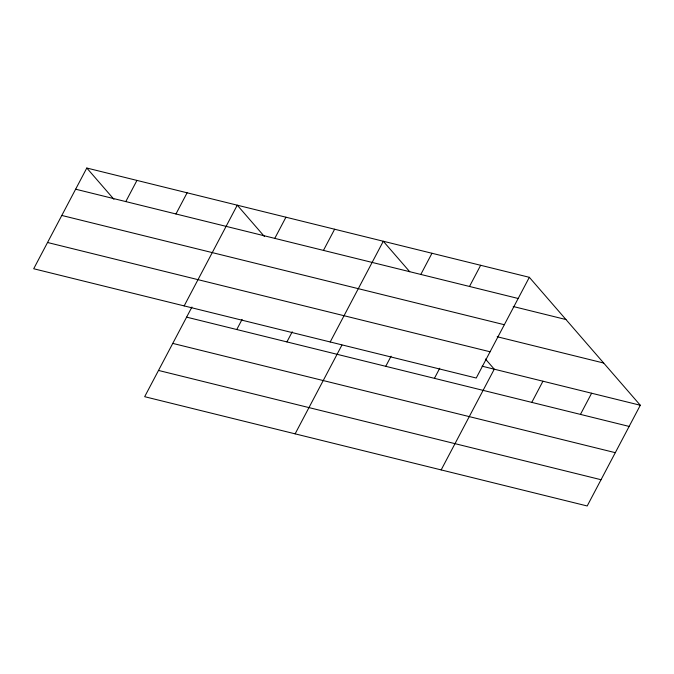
<?xml version="1.0" encoding="UTF-8"?>
<svg xmlns="http://www.w3.org/2000/svg" width="674" height="674" viewBox="0 0 674 674"><rect width="100%" height="100%" fill="white"/><g stroke="black" fill="none" stroke-linecap="round" stroke-linejoin="round"><path stroke-width="1.01" d="M86.803 168.028L33.7 268.749L476.232 378.03L529.334 277.309L86.803 168.028L113.923 199.302M125.794 201.585L136.957 180.413M175.948 213.97L187.111 192.798M184.162 305.903L237.265 205.182L264.385 236.464M191.947 307.015L144.666 396.691L587.197 505.972L640.3 405.251L529.334 277.309M274.781 238.377L285.945 217.205M236.759 329.527L242.101 319.4M323.461 250.391L334.624 229.227M286.913 341.912L292.255 331.785M330.201 341.962L383.295 241.25L409.741 271.74M295.128 433.845L341.92 345.096M420.82 274.436L431.975 253.272M385.747 366.319L391.08 356.192M469.5 286.458L480.655 265.286M434.427 378.341L439.76 368.215M441.167 469.904L494.261 369.192L485.449 359.023M531.786 402.378L542.941 381.214M580.457 414.4L591.62 393.228M75.64 189.2L518.171 298.481M513.217 306.51L565.949 319.535M61.797 215.453L504.337 324.725M497.193 336.739L603.685 363.033M47.542 242.497L490.074 351.777M482.095 366.184L640.3 405.251M186.605 317.142L629.137 426.423M172.763 343.395L615.303 452.675M158.508 370.439L601.039 479.719"/></g></svg>
